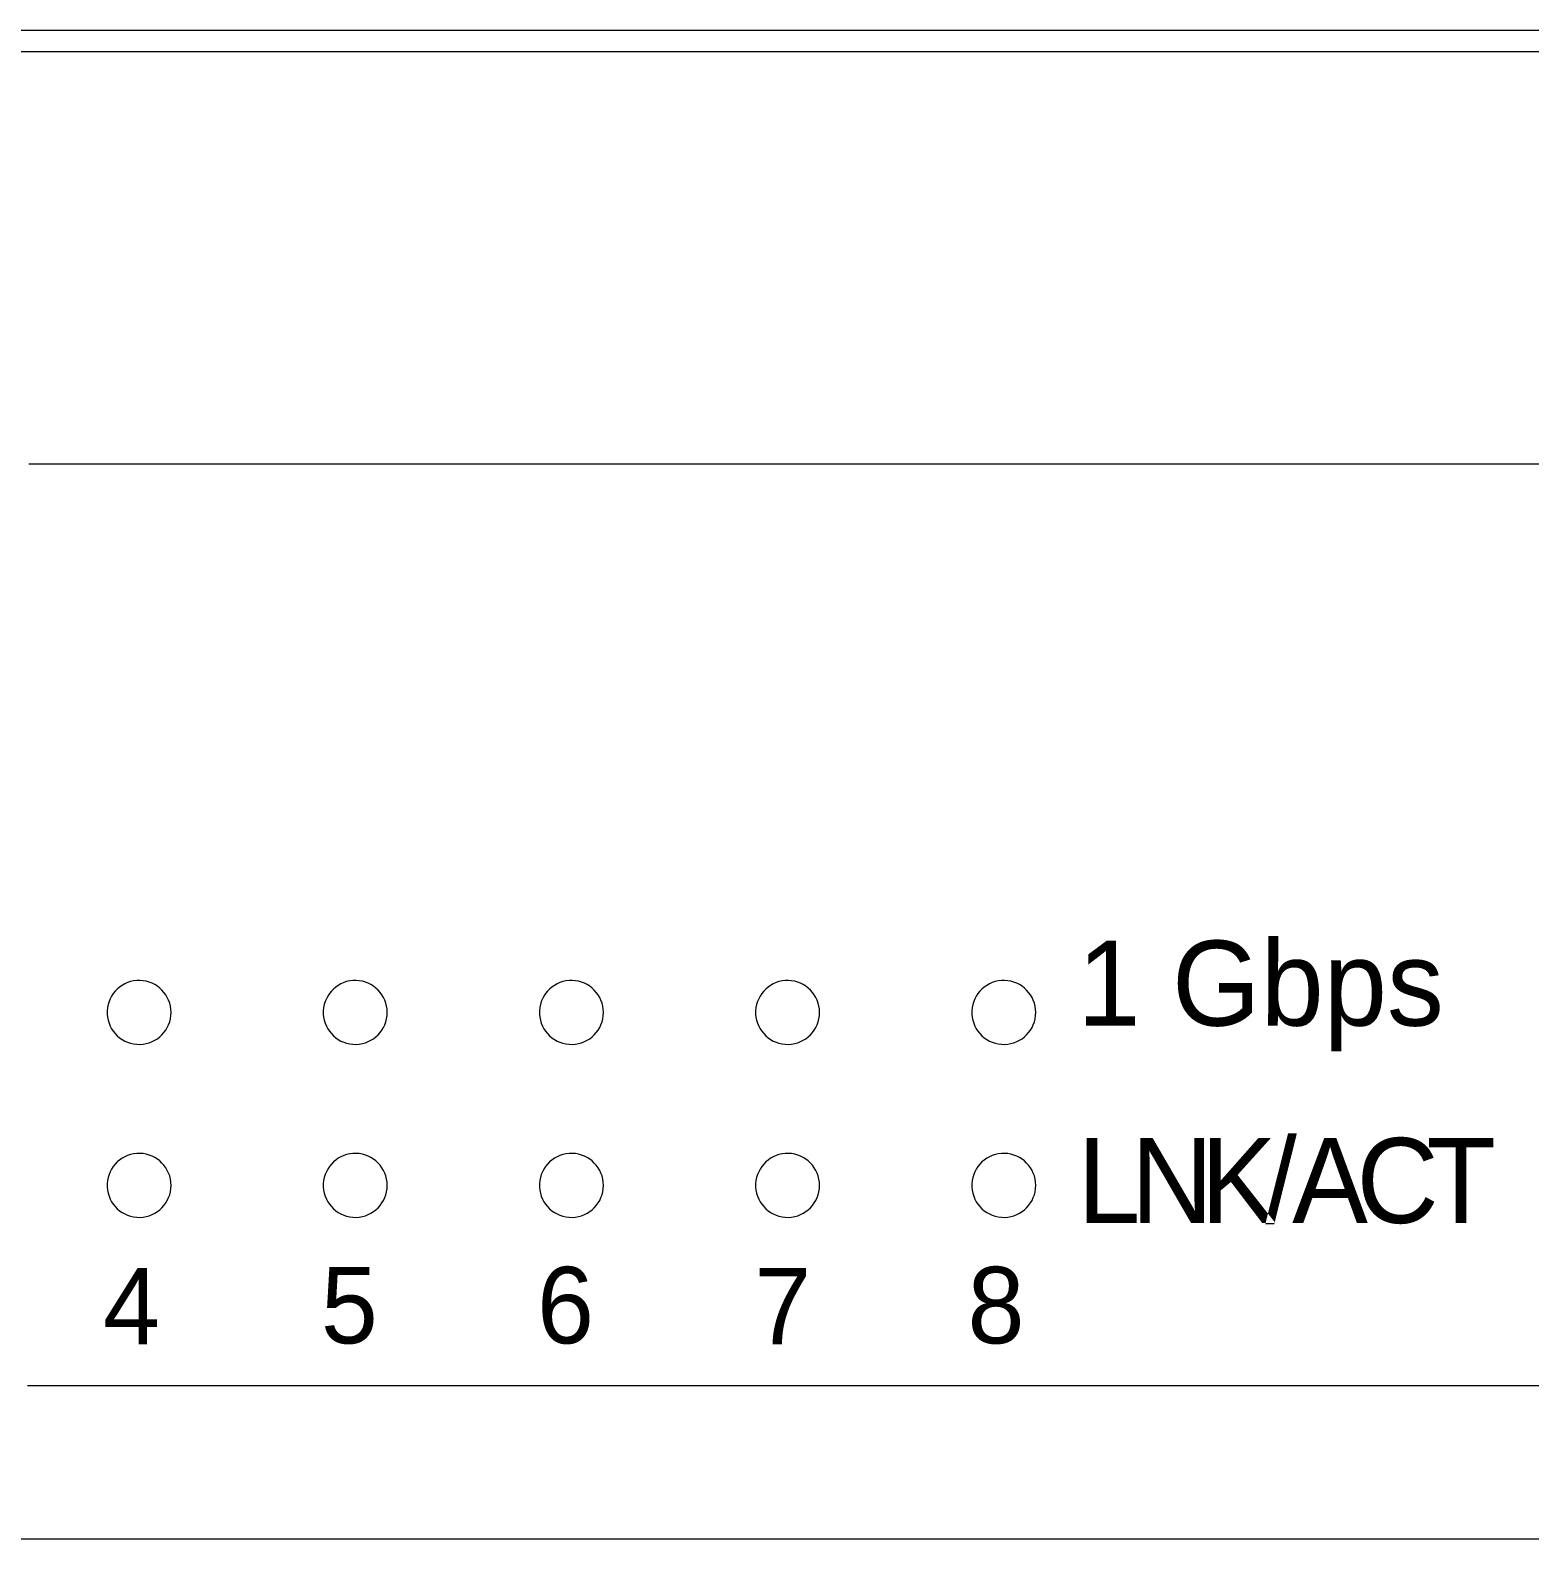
# Model space of a CAD drawing. Header units: millimetres. Extents: x 13198 to 24643, y -4481 to 8091.
# Drawn here: x 16365.58 to 16409.67, y 6022.78 to 6067.14 of the extents above; entities that cross this region are included whole.
import ezdxf

# ---------------------------------------------------------------- set-up
doc = ezdxf.new("R2010")
doc.units = ezdxf.units.MM
doc.header["$MEASUREMENT"] = 0
doc.layers.add('2730M', color=2, linetype='Continuous')

# ---------------------------------------------------------------- blocks, each defined once
blk = doc.blocks.new('a')
at = {"layer": '2730M', "color": 7, "linetype": 'ByBlock', "lineweight": 13}
for points in [[(16905.37, 5542.705), (16425.198, 5542.705)], [(16425.198, 5498.657), (16905.37, 5498.657)], [(16555.958, 5503.199), (16560.923, 5503.199), (16565.897, 5503.199), (16570.872, 5503.199), (16575.837, 5503.199), (16580.783, 5503.199), (16585.7, 5503.199), (16588.144, 5503.199), (16590.577, 5503.199), (16592.998, 5503.199), (16595.406, 5503.199), (16597.799, 5503.199), (16600.177, 5503.199), (16602.537, 5503.199)], [(16602.557, 5530.492), (16600.197, 5530.492), (16597.82, 5530.492), (16595.428, 5530.492), (16593.02, 5530.492), (16590.6, 5530.492), (16588.167, 5530.492), (16585.724, 5530.492), (16580.809, 5530.492), (16575.864, 5530.492), (16570.901, 5530.492), (16565.927, 5530.492), (16560.954, 5530.492), (16555.99, 5530.492)]]:
    blk.add_lwpolyline(points, dxfattribs=at)
for points in [[(16560.207, 5514.249), (16560.202, 5514.344), (16560.188, 5514.436), (16560.165, 5514.526), (16560.134, 5514.611), (16560.095, 5514.693), (16560.049, 5514.77), (16559.996, 5514.843), (16559.936, 5514.91), (16559.871, 5514.971), (16559.8, 5515.025), (16559.724, 5515.073), (16559.643, 5515.114), (16559.558, 5515.147), (16559.469, 5515.172), (16559.378, 5515.188), (16559.283, 5515.195), (16559.188, 5515.193), (16559.094, 5515.181), (16559.004, 5515.161), (16558.917, 5515.132), (16558.835, 5515.095), (16558.756, 5515.05), (16558.683, 5514.999), (16558.614, 5514.941), (16558.552, 5514.877), (16558.495, 5514.807), (16558.445, 5514.732), (16558.403, 5514.653), (16558.368, 5514.569), (16558.341, 5514.481), (16558.323, 5514.39), (16558.313, 5514.296), (16558.313, 5514.201), (16558.323, 5514.107), (16558.341, 5514.016), (16558.368, 5513.928), (16558.403, 5513.844), (16558.445, 5513.765), (16558.495, 5513.69), (16558.552, 5513.62), (16558.614, 5513.556), (16558.683, 5513.498), (16558.756, 5513.446), (16558.835, 5513.402), (16558.917, 5513.365), (16559.004, 5513.336), (16559.094, 5513.315), (16559.188, 5513.304), (16559.283, 5513.301), (16559.378, 5513.308), (16559.469, 5513.325), (16559.558, 5513.349), (16559.643, 5513.383), (16559.724, 5513.423), (16559.8, 5513.471), (16559.871, 5513.526), (16559.936, 5513.587), (16559.996, 5513.654), (16560.049, 5513.727), (16560.095, 5513.804), (16560.134, 5513.886), (16560.165, 5513.972), (16560.188, 5514.061), (16560.202, 5514.153)], [(16566.609, 5514.249), (16566.604, 5514.344), (16566.59, 5514.436), (16566.567, 5514.526), (16566.536, 5514.611), (16566.498, 5514.693), (16566.451, 5514.77), (16566.398, 5514.843), (16566.339, 5514.91), (16566.273, 5514.971), (16566.202, 5515.025), (16566.126, 5515.073), (16566.045, 5515.114), (16565.96, 5515.147), (16565.872, 5515.172), (16565.78, 5515.188), (16565.685, 5515.195), (16565.59, 5515.193), (16565.497, 5515.181), (16565.406, 5515.161), (16565.32, 5515.132), (16565.237, 5515.095), (16565.158, 5515.05), (16565.085, 5514.999), (16565.016, 5514.941), (16564.954, 5514.877), (16564.897, 5514.807), (16564.848, 5514.732), (16564.805, 5514.653), (16564.77, 5514.569), (16564.743, 5514.481), (16564.725, 5514.39), (16564.715, 5514.296), (16564.715, 5514.201), (16564.725, 5514.107), (16564.743, 5514.016), (16564.77, 5513.928), (16564.805, 5513.844), (16564.848, 5513.765), (16564.897, 5513.69), (16564.954, 5513.62), (16565.016, 5513.556), (16565.085, 5513.498), (16565.158, 5513.446), (16565.237, 5513.402), (16565.32, 5513.365), (16565.406, 5513.336), (16565.497, 5513.315), (16565.59, 5513.304), (16565.685, 5513.301), (16565.78, 5513.308), (16565.872, 5513.325), (16565.96, 5513.349), (16566.045, 5513.383), (16566.126, 5513.423), (16566.202, 5513.471), (16566.273, 5513.526), (16566.339, 5513.587), (16566.398, 5513.654), (16566.451, 5513.727), (16566.498, 5513.804), (16566.536, 5513.886), (16566.567, 5513.972), (16566.59, 5514.061), (16566.604, 5514.153)], [(16573.011, 5514.249), (16573.006, 5514.344), (16572.992, 5514.436), (16572.97, 5514.526), (16572.939, 5514.611), (16572.9, 5514.693), (16572.854, 5514.77), (16572.801, 5514.843), (16572.741, 5514.91), (16572.675, 5514.971), (16572.604, 5515.025), (16572.528, 5515.073), (16572.447, 5515.114), (16572.363, 5515.147), (16572.274, 5515.172), (16572.182, 5515.188), (16572.088, 5515.195), (16571.992, 5515.193), (16571.899, 5515.181), (16571.809, 5515.161), (16571.722, 5515.132), (16571.639, 5515.095), (16571.561, 5515.05), (16571.487, 5514.999), (16571.419, 5514.941), (16571.356, 5514.877), (16571.3, 5514.807), (16571.25, 5514.732), (16571.207, 5514.653), (16571.172, 5514.569), (16571.145, 5514.481), (16571.127, 5514.39), (16571.118, 5514.296), (16571.118, 5514.201), (16571.127, 5514.107), (16571.145, 5514.016), (16571.172, 5513.928), (16571.207, 5513.844), (16571.25, 5513.765), (16571.3, 5513.69), (16571.356, 5513.62), (16571.419, 5513.556), (16571.487, 5513.498), (16571.561, 5513.446), (16571.639, 5513.402), (16571.722, 5513.365), (16571.809, 5513.336), (16571.899, 5513.315), (16571.992, 5513.304), (16572.088, 5513.301), (16572.182, 5513.308), (16572.274, 5513.325), (16572.363, 5513.349), (16572.447, 5513.383), (16572.528, 5513.423), (16572.604, 5513.471), (16572.675, 5513.526), (16572.741, 5513.587), (16572.801, 5513.654), (16572.854, 5513.727), (16572.9, 5513.804), (16572.939, 5513.886), (16572.97, 5513.972), (16572.992, 5514.061), (16573.006, 5514.153)], [(16579.413, 5514.249), (16579.409, 5514.344), (16579.395, 5514.436), (16579.372, 5514.526), (16579.341, 5514.611), (16579.302, 5514.693), (16579.256, 5514.77), (16579.203, 5514.843), (16579.143, 5514.91), (16579.078, 5514.971), (16579.006, 5515.025), (16578.93, 5515.073), (16578.85, 5515.114), (16578.765, 5515.147), (16578.676, 5515.172), (16578.584, 5515.188), (16578.49, 5515.195), (16578.394, 5515.193), (16578.301, 5515.181), (16578.211, 5515.161), (16578.124, 5515.132), (16578.042, 5515.095), (16577.963, 5515.05), (16577.889, 5514.999), (16577.821, 5514.941), (16577.759, 5514.877), (16577.702, 5514.807), (16577.652, 5514.732), (16577.61, 5514.653), (16577.575, 5514.569), (16577.548, 5514.481), (16577.53, 5514.39), (16577.52, 5514.296), (16577.52, 5514.201), (16577.53, 5514.107), (16577.548, 5514.016), (16577.575, 5513.928), (16577.61, 5513.844), (16577.652, 5513.765), (16577.702, 5513.69), (16577.759, 5513.62), (16577.821, 5513.556), (16577.889, 5513.498), (16577.963, 5513.446), (16578.042, 5513.402), (16578.124, 5513.365), (16578.211, 5513.336), (16578.301, 5513.315), (16578.394, 5513.304), (16578.49, 5513.301), (16578.584, 5513.308), (16578.676, 5513.325), (16578.765, 5513.349), (16578.85, 5513.383), (16578.93, 5513.423), (16579.006, 5513.471), (16579.078, 5513.526), (16579.143, 5513.587), (16579.203, 5513.654), (16579.256, 5513.727), (16579.302, 5513.804), (16579.341, 5513.886), (16579.372, 5513.972), (16579.395, 5514.061), (16579.409, 5514.153)], [(16585.816, 5514.249), (16585.811, 5514.344), (16585.797, 5514.436), (16585.774, 5514.526), (16585.743, 5514.611), (16585.705, 5514.693), (16585.658, 5514.77), (16585.605, 5514.843), (16585.546, 5514.91), (16585.48, 5514.971), (16585.409, 5515.025), (16585.333, 5515.073), (16585.252, 5515.114), (16585.167, 5515.147), (16585.079, 5515.172), (16584.987, 5515.188), (16584.892, 5515.195), (16584.797, 5515.193), (16584.704, 5515.181), (16584.613, 5515.161), (16584.527, 5515.132), (16584.444, 5515.095), (16584.365, 5515.05), (16584.292, 5514.999), (16584.223, 5514.941), (16584.161, 5514.877), (16584.104, 5514.807), (16584.054, 5514.732), (16584.012, 5514.653), (16583.977, 5514.569), (16583.95, 5514.481), (16583.931, 5514.39), (16583.922, 5514.296), (16583.922, 5514.201), (16583.931, 5514.107), (16583.95, 5514.016), (16583.977, 5513.928), (16584.012, 5513.844), (16584.054, 5513.765), (16584.104, 5513.69), (16584.161, 5513.62), (16584.223, 5513.556), (16584.292, 5513.498), (16584.365, 5513.446), (16584.444, 5513.402), (16584.527, 5513.365), (16584.613, 5513.336), (16584.704, 5513.315), (16584.797, 5513.304), (16584.892, 5513.301), (16584.987, 5513.308), (16585.079, 5513.325), (16585.167, 5513.349), (16585.252, 5513.383), (16585.333, 5513.423), (16585.409, 5513.471), (16585.48, 5513.526), (16585.546, 5513.587), (16585.605, 5513.654), (16585.658, 5513.727), (16585.705, 5513.804), (16585.743, 5513.886), (16585.774, 5513.972), (16585.797, 5514.061), (16585.811, 5514.153)], [(16560.207, 5509.127), (16560.202, 5509.222), (16560.188, 5509.314), (16560.165, 5509.404), (16560.134, 5509.489), (16560.095, 5509.571), (16560.049, 5509.648), (16559.996, 5509.721), (16559.936, 5509.788), (16559.871, 5509.849), (16559.8, 5509.904), (16559.724, 5509.951), (16559.643, 5509.992), (16559.558, 5510.025), (16559.469, 5510.05), (16559.378, 5510.066), (16559.283, 5510.073), (16559.188, 5510.071), (16559.094, 5510.059), (16559.004, 5510.039), (16558.917, 5510.01), (16558.835, 5509.973), (16558.756, 5509.928), (16558.683, 5509.877), (16558.614, 5509.819), (16558.552, 5509.755), (16558.495, 5509.685), (16558.445, 5509.61), (16558.403, 5509.531), (16558.368, 5509.447), (16558.341, 5509.359), (16558.323, 5509.268), (16558.313, 5509.174), (16558.313, 5509.079), (16558.323, 5508.985), (16558.341, 5508.894), (16558.368, 5508.806), (16558.403, 5508.722), (16558.445, 5508.643), (16558.495, 5508.568), (16558.552, 5508.498), (16558.614, 5508.434), (16558.683, 5508.376), (16558.756, 5508.324), (16558.835, 5508.28), (16558.917, 5508.243), (16559.004, 5508.214), (16559.094, 5508.193), (16559.188, 5508.182), (16559.283, 5508.179), (16559.378, 5508.186), (16559.469, 5508.203), (16559.558, 5508.228), (16559.643, 5508.261), (16559.724, 5508.301), (16559.8, 5508.349), (16559.871, 5508.404), (16559.936, 5508.465), (16559.996, 5508.532), (16560.049, 5508.605), (16560.095, 5508.682), (16560.134, 5508.764), (16560.165, 5508.85), (16560.188, 5508.939), (16560.202, 5509.031)], [(16566.609, 5509.127), (16566.604, 5509.222), (16566.59, 5509.314), (16566.567, 5509.404), (16566.536, 5509.489), (16566.498, 5509.571), (16566.451, 5509.648), (16566.398, 5509.721), (16566.339, 5509.788), (16566.273, 5509.849), (16566.202, 5509.904), (16566.126, 5509.951), (16566.045, 5509.992), (16565.96, 5510.025), (16565.872, 5510.05), (16565.78, 5510.066), (16565.685, 5510.073), (16565.59, 5510.071), (16565.497, 5510.059), (16565.406, 5510.039), (16565.32, 5510.01), (16565.237, 5509.973), (16565.158, 5509.928), (16565.085, 5509.877), (16565.016, 5509.819), (16564.954, 5509.755), (16564.897, 5509.685), (16564.848, 5509.61), (16564.805, 5509.531), (16564.77, 5509.447), (16564.743, 5509.359), (16564.725, 5509.268), (16564.715, 5509.174), (16564.715, 5509.079), (16564.725, 5508.985), (16564.743, 5508.894), (16564.77, 5508.806), (16564.805, 5508.722), (16564.848, 5508.643), (16564.897, 5508.568), (16564.954, 5508.498), (16565.016, 5508.434), (16565.085, 5508.376), (16565.158, 5508.324), (16565.237, 5508.28), (16565.32, 5508.243), (16565.406, 5508.214), (16565.497, 5508.193), (16565.59, 5508.182), (16565.685, 5508.179), (16565.78, 5508.186), (16565.872, 5508.203), (16565.96, 5508.228), (16566.045, 5508.261), (16566.126, 5508.301), (16566.202, 5508.349), (16566.273, 5508.404), (16566.339, 5508.465), (16566.398, 5508.532), (16566.451, 5508.605), (16566.498, 5508.682), (16566.536, 5508.764), (16566.567, 5508.85), (16566.59, 5508.939), (16566.604, 5509.031)], [(16573.011, 5509.127), (16573.006, 5509.222), (16572.992, 5509.314), (16572.97, 5509.404), (16572.939, 5509.489), (16572.9, 5509.571), (16572.854, 5509.648), (16572.801, 5509.721), (16572.741, 5509.788), (16572.675, 5509.849), (16572.604, 5509.904), (16572.528, 5509.951), (16572.447, 5509.992), (16572.363, 5510.025), (16572.274, 5510.05), (16572.182, 5510.066), (16572.088, 5510.073), (16571.992, 5510.071), (16571.899, 5510.059), (16571.809, 5510.039), (16571.722, 5510.01), (16571.639, 5509.973), (16571.561, 5509.928), (16571.487, 5509.877), (16571.419, 5509.819), (16571.356, 5509.755), (16571.3, 5509.685), (16571.25, 5509.61), (16571.207, 5509.531), (16571.172, 5509.447), (16571.145, 5509.359), (16571.127, 5509.268), (16571.118, 5509.174), (16571.118, 5509.079), (16571.127, 5508.985), (16571.145, 5508.894), (16571.172, 5508.806), (16571.207, 5508.722), (16571.25, 5508.643), (16571.3, 5508.568), (16571.356, 5508.498), (16571.419, 5508.434), (16571.487, 5508.376), (16571.561, 5508.324), (16571.639, 5508.28), (16571.722, 5508.243), (16571.809, 5508.214), (16571.899, 5508.193), (16571.992, 5508.182), (16572.088, 5508.179), (16572.182, 5508.186), (16572.274, 5508.203), (16572.363, 5508.228), (16572.447, 5508.261), (16572.528, 5508.301), (16572.604, 5508.349), (16572.675, 5508.404), (16572.741, 5508.465), (16572.801, 5508.532), (16572.854, 5508.605), (16572.9, 5508.682), (16572.939, 5508.764), (16572.97, 5508.85), (16572.992, 5508.939), (16573.006, 5509.031)], [(16579.413, 5509.127), (16579.409, 5509.222), (16579.395, 5509.314), (16579.372, 5509.404), (16579.341, 5509.489), (16579.302, 5509.571), (16579.256, 5509.648), (16579.203, 5509.721), (16579.143, 5509.788), (16579.078, 5509.849), (16579.006, 5509.904), (16578.93, 5509.951), (16578.85, 5509.992), (16578.765, 5510.025), (16578.676, 5510.05), (16578.584, 5510.066), (16578.49, 5510.073), (16578.394, 5510.071), (16578.301, 5510.059), (16578.211, 5510.039), (16578.124, 5510.01), (16578.042, 5509.973), (16577.963, 5509.928), (16577.889, 5509.877), (16577.821, 5509.819), (16577.759, 5509.755), (16577.702, 5509.685), (16577.652, 5509.61), (16577.61, 5509.531), (16577.575, 5509.447), (16577.548, 5509.359), (16577.53, 5509.268), (16577.52, 5509.174), (16577.52, 5509.079), (16577.53, 5508.985), (16577.548, 5508.894), (16577.575, 5508.806), (16577.61, 5508.722), (16577.652, 5508.643), (16577.702, 5508.568), (16577.759, 5508.498), (16577.821, 5508.434), (16577.889, 5508.376), (16577.963, 5508.324), (16578.042, 5508.28), (16578.124, 5508.243), (16578.211, 5508.214), (16578.301, 5508.193), (16578.394, 5508.182), (16578.49, 5508.179), (16578.584, 5508.186), (16578.676, 5508.203), (16578.765, 5508.228), (16578.85, 5508.261), (16578.93, 5508.301), (16579.006, 5508.349), (16579.078, 5508.404), (16579.143, 5508.465), (16579.203, 5508.532), (16579.256, 5508.605), (16579.302, 5508.682), (16579.341, 5508.764), (16579.372, 5508.85), (16579.395, 5508.939), (16579.409, 5509.031)], [(16585.816, 5509.127), (16585.811, 5509.222), (16585.797, 5509.314), (16585.774, 5509.404), (16585.743, 5509.489), (16585.705, 5509.571), (16585.658, 5509.648), (16585.605, 5509.721), (16585.546, 5509.788), (16585.48, 5509.849), (16585.409, 5509.904), (16585.333, 5509.951), (16585.252, 5509.992), (16585.167, 5510.025), (16585.079, 5510.05), (16584.987, 5510.066), (16584.892, 5510.073), (16584.797, 5510.071), (16584.704, 5510.059), (16584.613, 5510.039), (16584.527, 5510.01), (16584.444, 5509.973), (16584.365, 5509.928), (16584.292, 5509.877), (16584.223, 5509.819), (16584.161, 5509.755), (16584.104, 5509.685), (16584.054, 5509.61), (16584.012, 5509.531), (16583.977, 5509.447), (16583.95, 5509.359), (16583.931, 5509.268), (16583.922, 5509.174), (16583.922, 5509.079), (16583.931, 5508.985), (16583.95, 5508.894), (16583.977, 5508.806), (16584.012, 5508.722), (16584.054, 5508.643), (16584.104, 5508.568), (16584.161, 5508.498), (16584.223, 5508.434), (16584.292, 5508.376), (16584.365, 5508.324), (16584.444, 5508.28), (16584.527, 5508.243), (16584.613, 5508.214), (16584.704, 5508.193), (16584.797, 5508.182), (16584.892, 5508.179), (16584.987, 5508.186), (16585.079, 5508.203), (16585.167, 5508.228), (16585.252, 5508.261), (16585.333, 5508.301), (16585.409, 5508.349), (16585.48, 5508.404), (16585.546, 5508.465), (16585.605, 5508.532), (16585.658, 5508.605), (16585.705, 5508.682), (16585.743, 5508.764), (16585.774, 5508.85), (16585.797, 5508.939), (16585.811, 5509.031)]]:
    blk.add_lwpolyline(points, close=True, dxfattribs=at)
at = {"layer": '2730M', "color": 7, "linetype": 'ByBlock', "lineweight": 13, "attachment_point": 7}
for s, insert, char_height in [('\\fInterstate-Regular|b0|i0|c0|p34;\\W1;1 Gbps', (16587.045, 5513.097), 2.51823), ('{\\fInterstate-Regular|b0|i0|c0|p34;\\T0.85;LNK/ACT}', (16587.045, 5507.976), 2.51823), ('\\fInterstate-Regular|b0|i0|c0|p34;\\W1;4', (16558.192, 5504.414), 2.26641), ('\\fInterstate-Regular|b0|i0|c0|p34;\\W1;5', (16564.644, 5504.414), 2.26641), ('\\fInterstate-Regular|b0|i0|c0|p34;\\W1;6', (16571.046, 5504.414), 2.26641), ('\\fInterstate-Regular|b0|i0|c0|p34;\\W1;7', (16577.482, 5504.414), 2.26641), ('\\fInterstate-Regular|b0|i0|c0|p34;\\W1;8', (16583.796, 5504.414), 2.26641)]:
    blk.add_mtext(s, dxfattribs=dict(at, insert=insert, char_height=char_height))
blk = doc.blocks.new('blank 2u')
at = {"layer": '2730M', "color": 250, "lineweight": 0}
blk.add_line((41143.808, 4547.497), (41623.98, 4547.497), dxfattribs=at)

msp = doc.modelspace()

# ---------------------------------------------------------------- block references
at = {"color": 7, "linetype": 'Continuous', "lineweight": -3}
msp.add_blockref('blank 2u', (-24909.06844, 1519.64466), dxfattribs=at)
at = {"color": 4, "linetype": 'Continuous', "lineweight": -3, "xscale": 0.9926555901407088, "yscale": 0.9926555901407088, "zscale": 0.9926555901407088}
msp.add_blockref('a', (-68.85892, 564.51174), dxfattribs=at)

doc.saveas('drawing.dxf')
